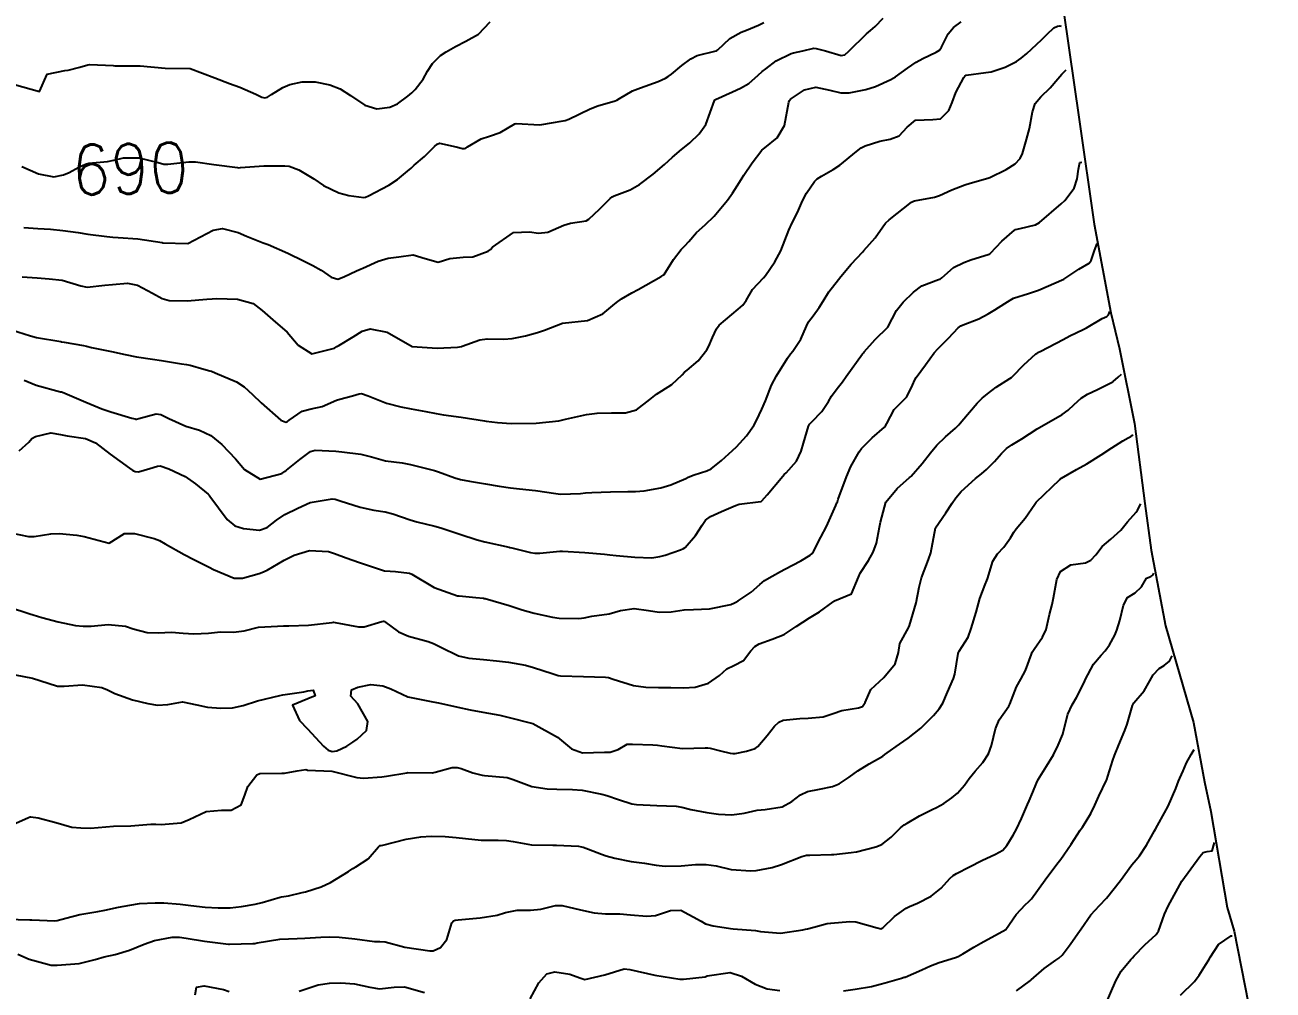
# Model space of a CAD drawing. Header units: metres. Extents: x 298520 to 308411, y 7433745 to 7450750.
# Drawn here: x 300958.6 to 301058.3, y 7447638.3 to 7447715.4 of the extents above; entities that cross this region are included whole.
import ezdxf
from ezdxf.enums import TextEntityAlignment as Align

# ---------------------------------------------------------------- set-up
doc = ezdxf.new("R2010")
doc.units = ezdxf.units.M
doc.header["$LTSCALE"] = 10
for name, color, linetype in [('Area', 45, 'Continuous'), ('Cotas', 45, 'Continuous'), ('Curvas de Nivel 1m', 11, 'Continuous'), ('Curvas de Nivel 5m', 15, 'Continuous')]:
    doc.layers.add(name, color=color, linetype=linetype)
doc.styles.add('Style-STANDARD', font='STANDARD.shx')

msp = doc.modelspace()

# ---------------------------------------------------------------- linework, layer by layer
at = {"layer": 'Area'}
msp.add_polyline3d([(301035.246, 7447764.55, 690.647), (301035.966, 7447759.24, 688.967), (301037.387, 7447749.396, 684.347), (301037.766, 7447745.403, 684.178), (301038.112, 7447744.027, 691.828), (301038.384, 7447742.728, 684.207), (301038.981, 7447738.033, 684.126), (301039.088, 7447734.484, 690.176), (301041.087, 7447721.958, 701.826), (301041.18, 7447719.332, 705.286), (301042.824, 7447707.863, 694.327), (301044.029, 7447699.489, 695.237), (301045.344, 7447692.425, 697.448), (301046.047, 7447689.533, 697.468), (301047.25, 7447683.581, 698.597), (301048.078, 7447677.178, 699.987), (301048.572, 7447673.463, 700.707), (301049.726, 7447667.4, 701.178), (301051.968, 7447659.7, 702.468), (301052.847, 7447654.957, 702.877), (301053.343, 7447652.568, 703.467), (301054.645, 7447644.899, 704.428), (301055.2, 7447643.02, 704.688), (301058.309, 7447627.152, 708.867)], dxfattribs=at)
at = {"layer": 'Curvas de Nivel 1m', "flags": 128}
for points, elevation in [([(300958.502, 7447699.233), (300959.634, 7447699.167), (300960.654, 7447699.096), (300961.632, 7447699.001), (300962.847, 7447698.831), (300963.63, 7447698.711), (300965.139, 7447698.513), (300965.627, 7447698.473), (300966.061, 7447698.447), (300967.626, 7447698.339), (300969.567, 7447698.027), (300969.623, 7447698.02), (300971.623, 7447697.95), (300973.634, 7447699.022), (300974.393, 7447699.155), (300975.632, 7447698.826), (300976.288, 7447698.549), (300977.624, 7447698.019), (300978.028, 7447697.866), (300979.613, 7447697.195), (300980.863, 7447696.578), (300981.598, 7447696.189), (300982.253, 7447695.82), (300983.059, 7447695.28), (300983.586, 7447695.115), (300984.078, 7447695.306), (300985.091, 7447695.785), (300985.454, 7447695.922), (300985.596, 7447695.975), (300986.823, 7447696.543), (300987.608, 7447696.788), (300988.465, 7447696.887), (300989.613, 7447697.058), (300990.571, 7447696.758), (300991.604, 7447696.467), (300992.546, 7447696.758), (300993.611, 7447696.858), (300994.39, 7447696.893), (300995.618, 7447697.347), (300995.789, 7447697.489), (300995.952, 7447697.657), (300997.635, 7447698.835), (300998.904, 7447698.89), (300999.635, 7447698.77), (301000.363, 7447698.875), (301001.641, 7447699.418), (301002.186, 7447699.582), (301003.428, 7447699.781), (301003.648, 7447699.889), (301004.514, 7447700.697), (301005.342, 7447701.543), (301005.524, 7447701.692), (301005.675, 7447701.762), (301006.956, 7447702.251), (301007.684, 7447702.658), (301008.797, 7447703.503), (301009.701, 7447704.275), (301010.34, 7447704.851), (301011.041, 7447705.477), (301011.418, 7447705.773), (301011.721, 7447706.011), (301012.473, 7447706.717), (301012.996, 7447707.451), (301013.69, 7447709.369), (301013.726, 7447709.441), (301013.763, 7447709.471), (301015.126, 7447710.07), (301015.772, 7447710.365), (301016.437, 7447710.752), (301017.171, 7447711.406), (301017.502, 7447711.688), (301017.791, 7447711.922), (301018.628, 7447712.56), (301019.809, 7447713.133), (301019.992, 7447713.187), (301020.733, 7447713.361), (301021.613, 7447713.554), (301021.815, 7447713.542), (301022.548, 7447713.343), (301023.808, 7447712.982), (301024.096, 7447713.039), (301024.41, 7447713.321), (301025.827, 7447714.716), (301026.149, 7447714.978), (301026.535, 7447715.293), (301027.164, 7447715.966)], 691), ([(300957.537, 7447691.069), (300959.038, 7447690.587), (300959.528, 7447690.454), (300961.479, 7447690.115), (300961.523, 7447690.108), (300961.744, 7447690.067), (300963.276, 7447689.799), (300963.52, 7447689.744), (300963.908, 7447689.647), (300965.516, 7447689.327), (300966.611, 7447689.1), (300967.512, 7447688.903), (300968.779, 7447688.709), (300969.509, 7447688.601), (300971.118, 7447688.343), (300971.506, 7447688.293), (300971.798, 7447688.238), (300972.883, 7447687.929), (300973.369, 7447687.789), (300973.501, 7447687.744), (300973.789, 7447687.628), (300975.493, 7447686.895), (300976.102, 7447686.503), (300976.785, 7447685.88), (300977.473, 7447685.222), (300979.053, 7447683.854), (300979.451, 7447683.676), (300979.571, 7447683.73), (300979.698, 7447683.848), (300980.743, 7447684.558), (300981.467, 7447684.737), (300982.357, 7447684.929), (300983.477, 7447685.429), (300983.746, 7447685.53), (300984.77, 7447685.787), (300985.313, 7447685.954), (300985.485, 7447685.965), (300986.032, 7447685.775), (300987.475, 7447685.202), (300988.627, 7447684.905), (300989.463, 7447684.759), (300990.64, 7447684.539), (300991.46, 7447684.378), (300992.038, 7447684.281), (300993.457, 7447684.082), (300995.324, 7447683.791), (300995.454, 7447683.772), (300996.353, 7447683.651), (300997.452, 7447683.578), (300999.453, 7447683.61), (301001.246, 7447683.801), (301001.455, 7447683.837), (301001.783, 7447683.912), (301003.46, 7447684.292), (301004.306, 7447684.402), (301005.462, 7447684.427), (301006.566, 7447684.425), (301007.464, 7447684.677), (301008.529, 7447685.504), (301009.05, 7447685.926), (301009.483, 7447686.18), (301010.291, 7447686.682), (301011.109, 7447687.474), (301011.303, 7447687.674), (301011.507, 7447687.845), (301012.39, 7447688.586), (301013.081, 7447689.454), (301013.232, 7447689.748), (301013.538, 7447690.458), (301013.843, 7447691.151), (301014.069, 7447691.442), (301015.566, 7447692.699), (301015.947, 7447693.039), (301016.206, 7447693.414), (301016.716, 7447694.274), (301017.591, 7447695.206), (301017.767, 7447695.397), (301018.515, 7447696.481), (301018.998, 7447697.379), (301019.639, 7447699.021), (301019.739, 7447699.272), (301019.784, 7447699.369), (301020.405, 7447700.613), (301020.715, 7447701.359), (301021.039, 7447701.989), (301021.686, 7447702.897), (301021.902, 7447703.136), (301022.227, 7447703.345), (301023.178, 7447703.856), (301023.702, 7447704.216), (301025.038, 7447705.31), (301025.416, 7447705.606), (301025.72, 7447705.758), (301026.89, 7447706.124), (301027.728, 7447706.291), (301028.445, 7447706.557), (301029.074, 7447707.26), (301029.748, 7447707.799), (301031.132, 7447707.853), (301031.75, 7447707.927), (301032.405, 7447708.575), (301032.664, 7447709.221), (301032.98, 7447710.009), (301033.617, 7447711.212), (301033.682, 7447711.314), (301033.786, 7447711.402), (301035.366, 7447711.61), (301035.79, 7447711.676), (301036.916, 7447712.049), (301037.803, 7447712.486), (301038.197, 7447712.764), (301038.638, 7447713.148), (301039.824, 7447714.24), (301040.27, 7447714.684), (301040.806, 7447715.175), (301041.103, 7447715.326), (301041.277, 7447715.36), (301041.393, 7447715.33)], 693), ([(300957.771, 7447710.654), (300959.763, 7447710.09), (300960.378, 7447711.487), (300961.789, 7447711.769), (300962.047, 7447711.799), (300962.979, 7447712.048), (300963.612, 7447712.224), (300963.795, 7447712.249), (300965.647, 7447712.169), (300965.794, 7447712.163), (300965.938, 7447712.161), (300967.795, 7447712.15), (300969.793, 7447711.97), (300971.793, 7447711.94), (300973.782, 7447711.198), (300974.932, 7447710.752), (300975.771, 7447710.439), (300977.036, 7447709.881), (300977.532, 7447709.644), (300977.76, 7447709.596), (300977.972, 7447709.657), (300978.307, 7447709.865), (300979.207, 7447710.42), (300979.775, 7447710.649), (300980.759, 7447710.86), (300981.778, 7447710.864), (300982.951, 7447710.637), (300983.771, 7447710.32), (300984.62, 7447709.791), (300985.755, 7447708.999), (300986.701, 7447708.714), (300987.754, 7447708.838), (300988.374, 7447709.126), (300989.194, 7447709.736), (300989.498, 7447710.002), (300989.771, 7447710.259), (300990.415, 7447711.092), (300990.757, 7447711.72), (300991.164, 7447712.345), (300991.802, 7447712.987), (300992.244, 7447713.266), (300992.999, 7447713.692), (300993.817, 7447714.124), (300994.822, 7447714.671), (300995.76, 7447715.661)], 689), ([(300958.39, 7447695.303), (300959.59, 7447695.213), (300960.541, 7447695.123), (300961.587, 7447695.027), (300963.054, 7447694.572), (300963.579, 7447694.477), (300964.991, 7447694.616), (300965.583, 7447694.67), (300966.801, 7447694.786), (300967.583, 7447694.638), (300968.786, 7447693.978), (300969.569, 7447693.554), (300970.118, 7447693.414), (300971.567, 7447693.371), (300973.141, 7447693.499), (300973.569, 7447693.538), (300973.93, 7447693.555), (300975.569, 7447693.516), (300976.842, 7447693.157), (300977.56, 7447692.616), (300978.4, 7447691.862), (300979.538, 7447690.863), (300980.44, 7447689.841), (300981.516, 7447689.148), (300983.322, 7447689.604), (300983.522, 7447689.723), (300983.574, 7447689.748), (300983.68, 7447689.798), (300984.812, 7447690.509), (300985.541, 7447690.965), (300986.183, 7447691.134), (300987.539, 7447690.863), (300989.523, 7447689.73), (300991.522, 7447689.593), (300993.159, 7447689.685), (300993.47, 7447689.735), (300993.524, 7447689.752), (300994.947, 7447690.251), (300995.533, 7447690.328), (300996.865, 7447690.314), (300997.534, 7447690.368), (300998.579, 7447690.583), (300999.541, 7447690.844), (301000.117, 7447691.032), (301001.553, 7447691.59), (301003.555, 7447691.793), (301004.768, 7447692.34), (301005.568, 7447693.001), (301005.856, 7447693.252), (301006.253, 7447693.533), (301007.088, 7447694.015), (301007.581, 7447694.282), (301009.417, 7447695.319), (301009.592, 7447695.421), (301009.631, 7447695.451), (301009.665, 7447695.489), (301010.41, 7447696.683), (301011.028, 7447697.476), (301011.328, 7447697.771), (301011.629, 7447698.114), (301012.254, 7447698.847), (301012.947, 7447699.457), (301013.65, 7447700.131), (301014.724, 7447701.429), (301015.128, 7447701.969), (301015.684, 7447702.848), (301015.895, 7447703.213), (301016.028, 7447703.417), (301016.71, 7447704.403), (301017.472, 7447705.402), (301017.597, 7447705.518), (301017.716, 7447705.598), (301018.704, 7447706.409), (301019.282, 7447707.377), (301019.637, 7447709.247), (301019.678, 7447709.371), (301019.764, 7447709.488), (301020.887, 7447710.243), (301021.774, 7447710.442), (301022.892, 7447710.219), (301023.77, 7447709.996), (301024.455, 7447710.005), (301025.773, 7447710.267), (301026.559, 7447710.508), (301027.781, 7447711.064), (301028.136, 7447711.275), (301029.096, 7447711.958), (301029.801, 7447712.434), (301030.323, 7447712.727), (301031.392, 7447713.234), (301031.654, 7447713.392), (301031.817, 7447713.63), (301032.352, 7447714.701), (301032.774, 7447715.221), (301033.396, 7447715.656)], 692), ([(300958.544, 7447687.048), (300959.489, 7447686.649), (300961.435, 7447686.119), (300961.483, 7447686.109), (300961.515, 7447686.101), (300961.588, 7447686.068), (300963.471, 7447685.27), (300964.748, 7447684.743), (300965.46, 7447684.51), (300967.128, 7447683.995), (300967.398, 7447683.936), (300967.452, 7447683.928), (300967.509, 7447683.933), (300967.698, 7447683.988), (300969.084, 7447684.348), (300969.458, 7447684.289), (300970.1, 7447683.964), (300971.447, 7447683.356), (300972.55, 7447683.04), (300973.44, 7447682.629), (300974.327, 7447681.911), (300975.416, 7447680.765), (300976.132, 7447679.893), (300977.395, 7447679.13), (300979.131, 7447679.585), (300979.402, 7447679.772), (300979.445, 7447679.807), (300979.491, 7447679.849), (300980.562, 7447680.692), (300981.426, 7447681.34), (300981.794, 7447681.458), (300983.426, 7447681.362), (300983.912, 7447681.309), (300985.423, 7447681.123), (300986.285, 7447680.906), (300987.415, 7447680.587), (300988.732, 7447680.421), (300989.412, 7447680.309), (300991.308, 7447679.808), (300991.404, 7447679.782), (300991.643, 7447679.706), (300992.95, 7447679.238), (300993.397, 7447679.101), (300994.104, 7447678.965), (300995.394, 7447678.755), (300996.484, 7447678.557), (300997.391, 7447678.429), (300998.122, 7447678.361), (300999.389, 7447678.213), (301001.006, 7447677.974), (301001.386, 7447677.938), (301002.978, 7447677.983), (301003.387, 7447678.027), (301003.901, 7447678.075), (301005.389, 7447678.129), (301006.777, 7447678.138), (301007.389, 7447678.133), (301008.068, 7447678.188), (301009.392, 7447678.446), (301010.197, 7447678.679), (301011.4, 7447679.189), (301011.592, 7447679.277), (301012.07, 7447679.463), (301013.07, 7447679.791), (301013.411, 7447679.966), (301014.249, 7447680.609), (301015.138, 7447681.424), (301015.436, 7447681.713), (301016.257, 7447682.6), (301016.834, 7447683.406), (301017.033, 7447683.829), (301017.466, 7447684.726), (301017.766, 7447685.396), (301018.254, 7447686.626), (301018.642, 7447687.383), (301019.517, 7447688.793), (301019.755, 7447689.133), (301019.947, 7447689.366), (301020.582, 7447690.314), (301021.034, 7447691.355), (301021.21, 7447691.7), (301021.561, 7447692.178), (301022.056, 7447692.857), (301022.365, 7447693.342), (301022.833, 7447694.085), (301023.591, 7447695.092), (301023.782, 7447695.327), (301024.605, 7447696.318), (301025.541, 7447697.301), (301025.624, 7447697.386), (301026.511, 7447698.415), (301027.136, 7447699.285), (301027.351, 7447699.577), (301027.649, 7447699.859), (301029.414, 7447701.254), (301029.576, 7447701.34), (301029.665, 7447701.36), (301031.252, 7447701.652), (301031.672, 7447701.802), (301032.644, 7447702.255), (301033.684, 7447702.636), (301034.113, 7447702.777), (301035.521, 7447703.183), (301035.694, 7447703.241), (301037.001, 7447703.866), (301037.705, 7447704.326), (301038.107, 7447704.757), (301038.302, 7447705.154), (301038.625, 7447706.256), (301038.841, 7447707.144), (301039.096, 7447708.479), (301039.316, 7447709.137), (301039.768, 7447709.679), (301040.515, 7447710.383), (301041.117, 7447711.117), (301041.428, 7447711.474), (301041.793, 7447711.82)], 694), ([(300957.344, 7447674.861), (300958.876, 7447674.559), (300959.34, 7447674.542), (300960.664, 7447674.756), (300961.344, 7447674.8), (300962.734, 7447674.657), (300963.341, 7447674.559), (300965.333, 7447674.02), (300966.563, 7447674.783), (300967.345, 7447674.794), (300968.914, 7447674.399), (300969.337, 7447674.234), (300969.81, 7447673.965), (300971.324, 7447673.106), (300972.086, 7447672.704), (300973.315, 7447672.104), (300973.675, 7447671.916), (300975.303, 7447671.223), (300975.984, 7447671.212), (300977.308, 7447671.583), (300977.524, 7447671.662), (300977.943, 7447671.871), (300979.321, 7447672.651), (300980.098, 7447673.07), (300981.329, 7447673.434), (300982.861, 7447673.34), (300983.327, 7447673.202), (300984.266, 7447672.848), (300985.32, 7447672.463), (300987.242, 7447671.832), (300987.313, 7447671.811), (300987.358, 7447671.804), (300988.193, 7447671.747), (300989.311, 7447671.618), (300989.511, 7447671.527), (300991.295, 7447670.483), (300993.155, 7447669.821), (300993.285, 7447669.799), (300994.625, 7447669.67), (300995.233, 7447669.611), (300995.282, 7447669.606), (300995.355, 7447669.587), (300997.277, 7447669.026), (300998.336, 7447668.687), (300999.271, 7447668.432), (301000.754, 7447668.11), (301001.267, 7447668.033), (301002.849, 7447667.992), (301003.268, 7447668.052), (301003.888, 7447668.179), (301005.271, 7447668.379), (301006.17, 7447668.635), (301007.276, 7447668.795), (301008.403, 7447668.632), (301009.273, 7447668.501), (301010.227, 7447668.526), (301011.275, 7447668.677), (301012.023, 7447668.715), (301013.276, 7447668.776), (301014.982, 7447669.127), (301015.281, 7447669.239), (301015.399, 7447669.302), (301015.587, 7447669.417), (301016.61, 7447670.09), (301017.303, 7447670.708), (301017.683, 7447671.02), (301018.299, 7447671.39), (301018.959, 7447671.741), (301019.318, 7447671.927), (301020.579, 7447672.615), (301021.33, 7447673.054), (301021.49, 7447673.189), (301021.592, 7447673.347), (301022.183, 7447674.503), (301022.625, 7447675.337), (301022.86, 7447675.836), (301023.378, 7447677.012), (301023.471, 7447677.239), (301023.503, 7447677.328), (301023.577, 7447677.52), (301024.238, 7447679.317), (301024.593, 7447680.135), (301025.238, 7447681.303), (301025.436, 7447681.574), (301026.294, 7447682.442), (301027.258, 7447683.282), (301027.354, 7447683.38), (301027.456, 7447683.583), (301028.051, 7447684.691), (301028.616, 7447685.269), (301029.042, 7447685.702), (301029.493, 7447686.63), (301029.685, 7447687.073), (301029.798, 7447687.256), (301030.538, 7447688.269), (301031.25, 7447689.234), (301031.526, 7447689.539), (301032.375, 7447690.381), (301033.161, 7447691.214), (301033.371, 7447691.386), (301033.547, 7447691.465), (301034.804, 7447691.941), (301035.56, 7447692.329), (301036.091, 7447692.649), (301036.88, 7447693.167), (301037.298, 7447693.441), (301037.577, 7447693.579), (301038.763, 7447693.966), (301039.584, 7447694.235), (301041.593, 7447695.11), (301042.791, 7447695.912), (301043.612, 7447696.379), (301043.778, 7447696.604), (301044.044, 7447697.396), (301044.253, 7447697.95)], 696), ([(300957.275, 7447668.921), (300958.981, 7447668.379), (300959.266, 7447668.289), (300959.959, 7447668.083), (300961.259, 7447667.727), (300962.649, 7447667.442), (300963.256, 7447667.377), (300963.898, 7447667.393), (300965.258, 7447667.521), (300966.637, 7447667.379), (300967.255, 7447667.166), (300968.36, 7447666.871), (300969.252, 7447666.86), (300970.316, 7447666.895), (300971.252, 7447666.832), (300972.082, 7447666.768), (300973.252, 7447666.837), (300974.236, 7447666.927), (300975.253, 7447666.917), (300976.124, 7447667.021), (300977.257, 7447667.313), (300978.788, 7447667.387), (300979.258, 7447667.401), (300979.682, 7447667.423), (300981.259, 7447667.473), (300983.14, 7447667.68), (300983.262, 7447667.695), (300983.374, 7447667.686), (300985.258, 7447667.338), (300985.701, 7447667.333), (300987.115, 7447667.761), (300987.232, 7447667.792), (300987.263, 7447667.794), (300987.287, 7447667.784), (300987.334, 7447667.759), (300988.456, 7447666.943), (300989.252, 7447666.589), (300990.804, 7447666.157), (300991.246, 7447666.001), (300991.824, 7447665.704), (300993.233, 7447665.023), (300994.075, 7447664.832), (300995.229, 7447664.722), (300996.264, 7447664.613), (300997.226, 7447664.502), (300998.579, 7447664.264), (300999.22, 7447664.093), (301000.725, 7447663.595), (301001.211, 7447663.44), (301001.389, 7447663.41), (301003.211, 7447663.356), (301004.972, 7447663.305), (301005.21, 7447663.271), (301005.604, 7447663.141), (301007.204, 7447662.657), (301008.213, 7447662.515), (301009.203, 7447662.497), (301010.197, 7447662.486), (301011.203, 7447662.465), (301012.147, 7447662.517), (301013.207, 7447662.826), (301014.092, 7447663.437), (301014.669, 7447663.98), (301015.225, 7447664.251), (301015.998, 7447664.645), (301016.582, 7447665.407), (301016.901, 7447665.749), (301017.249, 7447665.968), (301018.307, 7447666.335), (301019.256, 7447666.729), (301020.214, 7447667.366), (301021.27, 7447668.054), (301022.079, 7447668.537), (301023.157, 7447669.331), (301023.227, 7447669.387), (301023.284, 7447669.412), (301024.64, 7447669.962), (301025.197, 7447671.302), (301025.316, 7447671.607), (301025.993, 7447672.627), (301026.372, 7447673.29), (301026.622, 7447674.006), (301026.866, 7447675.285), (301026.952, 7447675.691), (301027.383, 7447677.28), (301028.283, 7447678.382), (301029.272, 7447679.261), (301029.343, 7447679.321), (301029.405, 7447679.381), (301030.277, 7447680.39), (301030.943, 7447681.237), (301031.439, 7447681.84), (301032.149, 7447682.52), (301032.949, 7447683.215), (301033.201, 7447683.467), (301033.458, 7447683.768), (301034.676, 7447685.192), (301035.072, 7447685.594), (301035.485, 7447685.955), (301036.187, 7447686.479), (301037.282, 7447687.162), (301037.417, 7447687.248), (301037.505, 7447687.335), (301038.39, 7447688.275), (301039.368, 7447689.142), (301039.46, 7447689.204), (301039.524, 7447689.243), (301039.748, 7447689.359), (301041.535, 7447690.283), (301042.075, 7447690.567), (301043.144, 7447691.094), (301043.412, 7447691.224), (301043.546, 7447691.3), (301044.664, 7447691.966), (301045.022, 7447692.136), (301045.16, 7447692.261), (301045.225, 7447692.404), (301045.273, 7447692.52)], 697), ([(300957.826, 7447663.484), (300959.204, 7447663.224), (300960.457, 7447662.82), (300961.198, 7447662.603), (300961.731, 7447662.595), (300963.199, 7447662.687), (300964.734, 7447662.488), (300965.196, 7447662.307), (300965.778, 7447662.014), (300967.188, 7447661.511), (300968.41, 7447661.206), (300969.184, 7447661.061), (300970.023, 7447661.123), (300971.187, 7447661.352), (300972.339, 7447661.088), (300973.183, 7447660.922), (300974.246, 7447660.846), (300975.182, 7447660.853), (300976.038, 7447661.038), (300977.188, 7447661.416), (300978.952, 7447661.854), (300979.193, 7447661.896), (300980.892, 7447662.137), (300981.197, 7447662.208), (300981.637, 7447662.263), (300981.797, 7447661.821), (300981.19, 7447661.574), (300979.965, 7447661.063), (300980.547, 7447659.836), (300981.163, 7447659.176), (300982.448, 7447657.81), (300982.813, 7447657.478), (300983.139, 7447657.382), (300983.519, 7447657.416), (300984.323, 7447657.788), (300984.805, 7447658.127), (300985.152, 7447658.355), (300985.89, 7447659.045), (300985.992, 7447659.772), (300985.187, 7447661.177), (300984.627, 7447661.786), (300984.691, 7447662.292), (300985.2, 7447662.509), (300986.246, 7447662.726), (300987.202, 7447662.62), (300987.821, 7447662.373), (300989.193, 7447661.73), (300991.187, 7447661.342), (300991.63, 7447661.262), (300993.181, 7447660.913), (300994.161, 7447660.692), (300995.176, 7447660.524), (300996.549, 7447660.269), (300997.17, 7447660.116), (300999.163, 7447659.61), (301001.152, 7447658.504), (301002.277, 7447657.579), (301003.14, 7447657.258), (301004.909, 7447657.312), (301005.141, 7447657.323), (301005.354, 7447657.324), (301005.997, 7447657.531), (301006.714, 7447657.957), (301007.147, 7447657.966), (301008.755, 7447657.896), (301009.147, 7447657.865), (301009.468, 7447657.817), (301011.144, 7447657.612), (301012.946, 7447657.651), (301013.145, 7447657.664), (301013.346, 7447657.648), (301014.157, 7447657.435), (301014.947, 7447657.229), (301015.141, 7447657.201), (301015.341, 7447657.217), (301016.238, 7447657.409), (301016.926, 7447657.621), (301017.147, 7447657.767), (301017.901, 7447658.647), (301018.482, 7447659.387), (301018.832, 7447659.719), (301019.17, 7447659.876), (301020.513, 7447660.02), (301021.173, 7447660.033), (301022.375, 7447660.138), (301023.179, 7447660.404), (301023.859, 7447660.644), (301025.186, 7447660.847), (301025.517, 7447660.968), (301025.735, 7447661.295), (301026.167, 7447662.327), (301027.213, 7447663.28), (301028.127, 7447664.368), (301028.381, 7447665.269), (301028.5, 7447666.011), (301029.19, 7447667.261), (301029.218, 7447667.306), (301029.265, 7447667.43), (301029.787, 7447669.252), (301030.051, 7447670.499), (301030.237, 7447671.246), (301030.794, 7447672.704), (301030.968, 7447673.235), (301031.353, 7447675.23), (301032.166, 7447676.427), (301032.668, 7447677.217), (301032.968, 7447677.633), (301033.392, 7447678.141), (301034.532, 7447679.193), (301035.027, 7447679.568), (301035.414, 7447679.893), (301036.058, 7447680.539), (301036.611, 7447681.168), (301037.018, 7447681.583), (301037.44, 7447681.884), (301038.241, 7447682.356), (301039.453, 7447683.14), (301041.465, 7447684.296), (301041.938, 7447684.636), (301042.427, 7447685.1), (301042.976, 7447685.6), (301043.485, 7447685.914), (301044.289, 7447686.28), (301045.501, 7447686.906), (301045.543, 7447686.934), (301045.946, 7447687.272), (301046.203, 7447687.53)], 698), ([(300957.645, 7447651.526), (300958.888, 7447652.092), (300959.007, 7447652.157), (300959.074, 7447652.161), (300959.656, 7447652.084), (300961.069, 7447651.688), (300962.339, 7447651.324), (300963.065, 7447651.277), (300963.842, 7447651.255), (300965.066, 7447651.344), (300965.67, 7447651.411), (300967.067, 7447651.431), (300968.649, 7447651.556), (300969.069, 7447651.57), (300969.49, 7447651.544), (300971.07, 7447651.68), (300971.718, 7447651.94), (300973.079, 7447652.577), (300974.297, 7447652.691), (300975.081, 7447652.697), (300975.861, 7447653.116), (300976.171, 7447653.889), (300976.419, 7447654.571), (300977.117, 7447655.495), (300977.376, 7447655.619), (300979.12, 7447655.636), (300979.326, 7447655.642), (300980.351, 7447655.838), (300981.033, 7447655.922), (300981.124, 7447655.896), (300981.182, 7447655.888), (300983.123, 7447655.8), (300985.116, 7447655.295), (300985.642, 7447655.247), (300987.117, 7447655.339), (300987.483, 7447655.389), (300989.122, 7447655.674), (300989.17, 7447655.681), (300991.122, 7447655.662), (300991.168, 7447655.664), (300991.373, 7447655.708), (300992.732, 7447656.089), (300993.127, 7447656.102), (300993.443, 7447656.002), (300994.379, 7447655.671), (300995.12, 7447655.481), (300995.324, 7447655.453), (300997.118, 7447655.292), (300997.611, 7447655.137), (300999.107, 7447654.573), (301000.314, 7447654.389), (301001.105, 7447654.37), (301002.335, 7447654.347), (301003.103, 7447654.273), (301004.683, 7447653.962), (301005.098, 7447653.853), (301006.007, 7447653.531), (301007.09, 7447653.203), (301007.457, 7447653.148), (301009.089, 7447653.059), (301010.613, 7447653.002), (301011.088, 7447652.93), (301011.81, 7447652.738), (301013.083, 7447652.499), (301014.015, 7447652.369), (301015.082, 7447652.315), (301016.049, 7447652.444), (301017.086, 7447652.675), (301017.735, 7447652.745), (301019.089, 7447652.946), (301019.874, 7447653.368), (301020.563, 7447653.896), (301021.105, 7447654.167), (301022.079, 7447654.37), (301023.112, 7447654.581), (301023.646, 7447654.791), (301024.437, 7447655.31), (301025.128, 7447655.818), (301026.037, 7447656.388), (301027.14, 7447657.001), (301027.301, 7447657.119), (301027.492, 7447657.277), (301028.464, 7447657.953), (301029.155, 7447658.443), (301030.164, 7447659.245), (301030.678, 7447659.73), (301031.178, 7447660.256), (301031.642, 7447660.77), (301031.926, 7447661.223), (301032.312, 7447662.108), (301032.769, 7447663.214), (301032.876, 7447663.554), (301033.162, 7447665.211), (301033.176, 7447665.268), (301033.235, 7447665.38), (301033.943, 7447666.509), (301034.191, 7447667.196), (301034.589, 7447668.503), (301034.776, 7447669.188), (301034.879, 7447669.596), (301035.306, 7447670.708), (301035.452, 7447671.037), (301035.506, 7447671.178), (301035.935, 7447672.565), (301036.305, 7447673.17), (301036.799, 7447673.705), (301037.346, 7447674.433), (301037.609, 7447674.899), (301037.79, 7447675.156), (301038.497, 7447676.018), (301039.279, 7447677.141), (301039.32, 7447677.204), (301039.384, 7447677.281), (301041.271, 7447679.112), (301041.341, 7447679.173), (301041.405, 7447679.216), (301042.608, 7447679.905), (301043.422, 7447680.365), (301044.583, 7447681.073), (301045.431, 7447681.631), (301046.304, 7447682.188), (301046.747, 7447682.434), (301046.944, 7447682.543), (301047.048, 7447682.622), (301047.113, 7447682.69)], 699), ([(300958.027, 7447641.187), (300958.94, 7447640.779), (300960.695, 7447640.313), (300960.935, 7447640.301), (300961.169, 7447640.3), (300962.937, 7447640.435), (300964.213, 7447640.755), (300964.942, 7447640.959), (300965.8, 7447641.155), (300966.948, 7447641.498), (300968.134, 7447641.982), (300968.956, 7447642.277), (300970.367, 7447642.548), (300970.959, 7447642.545), (300971.482, 7447642.466), (300972.956, 7447642.206), (300974.865, 7447641.99), (300974.954, 7447641.988), (300976.813, 7447642.022), (300976.955, 7447642.039), (300977.158, 7447642.08), (300978.958, 7447642.368), (300980.352, 7447642.443), (300980.959, 7447642.46), (300982.236, 7447642.542), (300982.961, 7447642.575), (300983.693, 7447642.531), (300984.959, 7447642.394), (300986.525, 7447642.197), (300986.957, 7447642.18), (300987.369, 7447642.165), (300988.953, 7447641.73), (300990.95, 7447641.446), (300991.206, 7447641.452), (300991.788, 7447641.702), (300992.298, 7447642.359), (300992.714, 7447643.693), (300992.825, 7447643.842), (300992.976, 7447643.903), (300993.219, 7447643.929), (300994.979, 7447644.074), (300996.326, 7447644.304), (300996.986, 7447644.496), (300997.929, 7447644.69), (300998.989, 7447644.701), (300999.807, 7447644.786), (301000.995, 7447645.068), (301001.516, 7447645.064), (301002.99, 7447644.716), (301004.069, 7447644.471), (301004.986, 7447644.404), (301006.116, 7447644.399), (301006.985, 7447644.322), (301008.279, 7447644.211), (301008.985, 7447644.274), (301010.163, 7447644.655), (301010.991, 7447644.688), (301012.611, 7447643.821), (301012.975, 7447643.614), (301013.585, 7447643.441), (301014.794, 7447643.246), (301014.971, 7447643.227), (301015.177, 7447643.212), (301016.97, 7447643.061), (301017.368, 7447642.997), (301018.968, 7447642.863), (301020.748, 7447643.131), (301020.971, 7447643.172), (301021.123, 7447643.197), (301021.615, 7447643.344), (301022.689, 7447643.621), (301022.978, 7447643.669), (301024.501, 7447643.794), (301024.98, 7447643.753), (301026.686, 7447643.284), (301026.909, 7447643.218), (301026.972, 7447643.208), (301027.033, 7447643.218), (301027.125, 7447643.278), (301028.076, 7447644.179), (301028.997, 7447644.845), (301029.272, 7447644.982), (301029.918, 7447645.246), (301031.009, 7447645.813), (301031.791, 7447646.447), (301032.497, 7447647.215), (301032.768, 7447647.47), (301033.027, 7447647.627), (301034.063, 7447648.169), (301035.038, 7447648.671), (301036.144, 7447649.173), (301036.729, 7447649.483), (301037.053, 7447649.848), (301037.544, 7447650.677), (301037.819, 7447651.153), (301038.226, 7447652.005), (301038.705, 7447653.144), (301038.82, 7447653.419), (301039.108, 7447654.131), (301039.408, 7447654.846), (301039.554, 7447655.134), (301040.204, 7447656.194), (301040.762, 7447657.116), (301041.151, 7447657.882), (301041.503, 7447658.763), (301041.604, 7447659.106), (301041.928, 7447660.356), (301042.262, 7447661.099), (301042.603, 7447661.692), (301043.211, 7447662.876), (301043.281, 7447663.02), (301043.312, 7447663.089), (301043.968, 7447664.34), (301044.574, 7447665.077), (301044.895, 7447665.416), (301045.245, 7447665.902), (301045.666, 7447666.655), (301045.831, 7447667.061), (301046.06, 7447667.847), (301046.373, 7447669.054), (301046.674, 7447669.667), (301047.298, 7447670.059), (301047.813, 7447670.527), (301048.212, 7447671.227), (301048.539, 7447671.341), (301048.707, 7447671.453), (301048.793, 7447671.62)], 701), ([(301023.994, 7447638.237), (301024.914, 7447638.372), (301026.233, 7447638.607), (301026.918, 7447638.77), (301027.313, 7447638.882), (301028.64, 7447639.263), (301028.853, 7447639.331), (301028.924, 7447639.354), (301030.257, 7447639.916), (301030.938, 7447640.241), (301031.642, 7447640.523), (301032.948, 7447640.915), (301033.163, 7447640.994), (301033.518, 7447641.204), (301034.404, 7447641.75), (301034.962, 7447642.064), (301036.973, 7447643.16), (301037.79, 7447644.353), (301038.534, 7447645.145), (301038.783, 7447645.365), (301039.008, 7447645.61), (301040.116, 7447647.124), (301041.036, 7447648.373), (301041.365, 7447648.782), (301041.602, 7447649.104), (301042.176, 7447649.979), (301042.907, 7447651.092), (301042.975, 7447651.19), (301043.075, 7447651.335), (301043.746, 7447652.424), (301044.062, 7447653.08), (301044.384, 7447653.793), (301045.008, 7447655.071), (301045.039, 7447655.146), (301045.118, 7447655.393), (301045.52, 7447656.681), (301045.654, 7447657.062), (301045.999, 7447657.905), (301046.48, 7447659.05), (301046.658, 7447659.56), (301047.071, 7447661.042), (301047.195, 7447661.264), (301048.015, 7447662.222), (301048.474, 7447663.027), (301048.743, 7447663.499), (301049.223, 7447664.005), (301049.612, 7447664.24), (301050.042, 7447664.586), (301050.243, 7447665.01)], 702), ([(301037.813, 7447638.252), (301038.922, 7447639.082), (301038.985, 7447639.139), (301040.02, 7447640.04), (301040.947, 7447640.697), (301041.194, 7447640.862), (301041.452, 7447641.105), (301042.098, 7447641.962), (301042.906, 7447643.091), (301042.935, 7447643.129), (301042.974, 7447643.192), (301043.75, 7447644.324), (301044.455, 7447645.075), (301045.009, 7447645.641), (301046.129, 7447647.053), (301047.036, 7447648.313), (301047.362, 7447648.714), (301047.63, 7447649.034), (301048.198, 7447649.887), (301048.836, 7447651.022), (301048.92, 7447651.176), (301049.077, 7447651.461), (301049.644, 7447652.458), (301049.937, 7447653.012), (301050.531, 7447654.423), (301050.751, 7447654.995), (301050.864, 7447655.246), (301051.125, 7447655.823), (301051.403, 7447656.454), (301051.757, 7447657.137), (301052.013, 7447657.53)], 703), ([(301044.903, 7447637.07), (301045.747, 7447639.058), (301046.166, 7447639.82), (301046.949, 7447640.754), (301047.094, 7447640.896), (301047.221, 7447641.037), (301048.06, 7447641.931), (301048.97, 7447642.761), (301049.092, 7447642.898), (301049.148, 7447643.018), (301049.629, 7447644.378), (301049.92, 7447645.011), (301051.023, 7447647), (301052.464, 7447648.979), (301052.725, 7447649.298), (301053.049, 7447649.395), (301053.435, 7447649.442), (301053.633, 7447650.11)], 704), ([(300998.968, 7447637.619), (300999.645, 7447638.886), (301000.298, 7447639.6), (301000.935, 7447639.764), (301002.14, 7447639.578), (301002.929, 7447639.28), (301003.324, 7447639.167), (301004.933, 7447639.54), (301006.46, 7447640.003), (301006.937, 7447639.962), (301008.933, 7447639.5), (301010.929, 7447639.195), (301011.223, 7447639.172), (301012.932, 7447639.368), (301012.985, 7447639.397), (301013.095, 7447639.448), (301014.936, 7447639.707), (301015.843, 7447639.411), (301016.924, 7447638.782), (301017.898, 7447638.41), (301018.916, 7447638.28)], 702), ([(300972.195, 7447637.937), (300972.31, 7447638.538), (300972.914, 7447638.652), (300974.454, 7447638.36), (300974.907, 7447638.19)], 702), ([(300980.508, 7447638.235), (300980.911, 7447638.354), (300982.015, 7447638.72), (300982.919, 7447638.866), (300983.824, 7447638.892), (300984.918, 7447638.813), (300986.15, 7447638.532), (300986.913, 7447638.423), (300988.104, 7447638.553), (300988.915, 7447638.561), (300990.509, 7447638.113)], 702)]:
    msp.add_lwpolyline(points, dxfattribs=dict(at, elevation=elevation))
at = {"layer": 'Curvas de Nivel 5m', "flags": 128}
for points, elevation in [([(300958.359, 7447704.103), (300959.687, 7447703.532), (300960.905, 7447703.292), (300961.687, 7447703.438), (300962.121, 7447703.623), (300962.898, 7447704.048), (300963.431, 7447704.307), (300963.696, 7447704.375), (300965.205, 7447704.517), (300965.699, 7447704.612), (300966.482, 7447704.79), (300967.701, 7447704.809), (300969.245, 7447704.427), (300969.696, 7447704.292), (300970.02, 7447704.289), (300971.698, 7447704.49), (300972.232, 7447704.475), (300973.696, 7447704.27), (300975.573, 7447704.023), (300975.694, 7447704.013), (300975.816, 7447704.02), (300977.696, 7447704.164), (300979.375, 7447704.174), (300979.696, 7447704.13), (300980.486, 7447703.842), (300981.686, 7447703.115), (300982.45, 7447702.588), (300983.675, 7447702), (300984.479, 7447701.792), (300985.671, 7447701.636), (300985.794, 7447701.655), (300986.057, 7447701.774), (300987.682, 7447702.613), (300988.352, 7447703.077), (300989.163, 7447703.735), (300989.443, 7447703.985), (300989.698, 7447704.206), (300990.532, 7447704.895), (300991.315, 7447705.714), (300991.524, 7447705.903), (300991.717, 7447705.972), (300993.044, 7447705.69), (300993.569, 7447705.539), (300993.712, 7447705.545), (300993.812, 7447705.579), (300993.965, 7447705.677), (300995.058, 7447706.332), (300995.726, 7447706.532), (300996.569, 7447706.813), (300997.741, 7447707.507), (300997.842, 7447707.538), (300999.74, 7447707.447), (300999.887, 7447707.463), (301000.662, 7447707.601), (301001.592, 7447707.744), (301001.745, 7447707.776), (301002.057, 7447707.896), (301003.755, 7447708.723), (301004.368, 7447708.943), (301005.761, 7447709.35), (301005.896, 7447709.405), (301006.11, 7447709.537), (301007.15, 7447710.145), (301007.772, 7447710.395), (301009.178, 7447710.9), (301009.78, 7447711.178), (301009.977, 7447711.292), (301010.246, 7447711.485), (301011.09, 7447712.181), (301011.802, 7447712.717), (301012.301, 7447712.967), (301013.811, 7447713.339), (301013.881, 7447713.37), (301013.954, 7447713.439), (301014.908, 7447714.343), (301015.827, 7447714.841), (301016.238, 7447715.007), (301017.199, 7447715.406), (301017.634, 7447715.603)], 690), ([(300958.139, 7447681.386), (300958.9, 7447682.095), (300959.156, 7447682.373), (300959.437, 7447682.547), (300960.678, 7447682.84), (300961.439, 7447682.7), (300961.962, 7447682.586), (300963.436, 7447682.365), (300964.239, 7447682.032), (300965.419, 7447681.124), (300966.963, 7447679.997), (300967.232, 7447679.823), (300967.4, 7447679.736), (300967.683, 7447679.704), (300968.575, 7447679.978), (300969.202, 7447680.176), (300969.406, 7447680.181), (300970.092, 7447679.963), (300971.397, 7447679.342), (300972.217, 7447678.763), (300973.245, 7447677.922), (300973.316, 7447677.854), (300973.381, 7447677.767), (300974.746, 7447675.906), (300975.356, 7447675.409), (300976.066, 7447675.179), (300977.35, 7447675.05), (300977.953, 7447675.272), (300978.687, 7447675.86), (300979.367, 7447676.297), (300980.388, 7447676.824), (300981.377, 7447677.255), (300983.131, 7447677.554), (300983.38, 7447677.531), (300983.772, 7447677.403), (300985.374, 7447676.891), (300986.484, 7447676.656), (300987.37, 7447676.518), (300987.98, 7447676.362), (300989.365, 7447675.891), (300989.914, 7447675.724), (300991.358, 7447675.366), (300991.819, 7447675.24), (300993.349, 7447674.745), (300994.723, 7447674.286), (300995.34, 7447674.113), (300997.284, 7447673.69), (300997.334, 7447673.679), (300997.507, 7447673.637), (300998.984, 7447673.27), (300999.329, 7447673.209), (300999.731, 7447673.204), (301001.331, 7447673.371), (301001.542, 7447673.377), (301003.33, 7447673.272), (301004.909, 7447673.127), (301005.328, 7447673.08), (301005.837, 7447673.026), (301007.327, 7447672.889), (301008.679, 7447672.853), (301009.327, 7447672.945), (301009.758, 7447673.057), (301010.962, 7447673.474), (301011.215, 7447673.59), (301011.335, 7447673.676), (301012.181, 7447674.625), (301012.696, 7447675.457), (301012.972, 7447675.84), (301013.363, 7447676.154), (301014.256, 7447676.55), (301015.377, 7447677.031), (301015.671, 7447677.125), (301017.382, 7447677.346), (301017.424, 7447677.357), (301017.483, 7447677.399), (301017.885, 7447677.89), (301019.137, 7447679.374), (301019.267, 7447679.51), (301019.407, 7447679.629), (301020.228, 7447680.555), (301020.606, 7447681.358), (301020.795, 7447682.001), (301021.186, 7447683.353), (301021.279, 7447683.528), (301021.457, 7447683.715), (301022.27, 7447684.537), (301022.792, 7447685.337), (301023.044, 7447685.77), (301023.488, 7447686.361), (301023.916, 7447686.904), (301024.217, 7447687.319), (301025.521, 7447689.148), (301025.587, 7447689.234), (301025.644, 7447689.299), (301026.535, 7447690.293), (301027.543, 7447691.28), (301028.224, 7447692.61), (301028.764, 7447693.262), (301029.581, 7447694.077), (301030.253, 7447694.576), (301031.591, 7447695.069), (301031.709, 7447695.112), (301031.86, 7447695.227), (301032.791, 7447696.032), (301033.611, 7447696.442), (301034.177, 7447696.639), (301035.622, 7447697.098), (301035.677, 7447697.125), (301035.741, 7447697.179), (301036.647, 7447698.156), (301037.642, 7447699.021), (301037.731, 7447699.07), (301038.098, 7447699.155), (301039.328, 7447699.461), (301039.648, 7447699.626), (301041.39, 7447701.114), (301041.667, 7447701.381), (301042.419, 7447702.366), (301042.674, 7447703.128), (301042.767, 7447703.9), (301042.874, 7447704.419), (301043.033, 7447704.46)], 695), ([(300957.114, 7447643.985), (300958.98, 7447643.921), (300959.151, 7447643.917), (300960.98, 7447643.845), (300961.184, 7447643.863), (300961.859, 7447644.057), (300962.986, 7447644.353), (300964.418, 7447644.596), (300964.99, 7447644.705), (300966.065, 7447644.931), (300966.989, 7447645.102), (300967.761, 7447645.219), (300968.993, 7447645.293), (300969.687, 7447645.268), (300970.991, 7447645.166), (300971.861, 7447645.066), (300972.988, 7447644.934), (300974.029, 7447644.868), (300974.988, 7447644.892), (300975.899, 7447644.981), (300976.992, 7447645.172), (300977.547, 7447645.319), (300979.001, 7447645.738), (300979.093, 7447645.757), (300979.646, 7447645.844), (300980.743, 7447646.095), (300981.006, 7447646.165), (300982.275, 7447646.552), (300983.014, 7447646.902), (300984.44, 7447647.789), (300984.787, 7447648.023), (300985.029, 7447648.16), (300986.013, 7447648.796), (300986.856, 7447649.762), (300986.965, 7447649.85), (300987.054, 7447649.869), (300987.191, 7447649.895), (300989.059, 7447650.364), (300990.229, 7447650.55), (300991.062, 7447650.612), (300992.169, 7447650.591), (300993.061, 7447650.511), (300993.79, 7447650.409), (300995.059, 7447650.298), (300996.41, 7447650.296), (300997.059, 7447650.264), (300997.611, 7447650.184), (300999.056, 7447649.918), (301000.764, 7447649.885), (301001.056, 7447649.886), (301002.829, 7447649.799), (301003.055, 7447649.762), (301003.205, 7447649.718), (301003.616, 7447649.562), (301004.663, 7447649.169), (301005.038, 7447649.046), (301005.715, 7447648.854), (301007.034, 7447648.587), (301008.098, 7447648.443), (301009.031, 7447648.294), (301009.753, 7447648.212), (301011.031, 7447648.237), (301012.159, 7447648.331), (301013.032, 7447648.352), (301013.817, 7447648.224), (301015.028, 7447647.944), (301016.597, 7447647.834), (301017.028, 7447647.87), (301018.304, 7447648.114), (301019.033, 7447648.34), (301020.657, 7447648.974), (301021.04, 7447649.077), (301021.308, 7447649.079), (301023.041, 7447649.133), (301023.223, 7447649.146), (301024.619, 7447649.314), (301025, 7447649.354), (301025.044, 7447649.359), (301026.589, 7447649.745), (301027.053, 7447649.953), (301027.801, 7447650.534), (301028.537, 7447651.265), (301028.829, 7447651.509), (301029.077, 7447651.658), (301030.068, 7447652.23), (301031.088, 7447652.744), (301031.426, 7447652.891), (301032.003, 7447653.221), (301032.65, 7447653.664), (301033.105, 7447654.045), (301033.648, 7447654.671), (301034.026, 7447655.201), (301034.523, 7447655.802), (301035.136, 7447656.493), (301035.574, 7447657.184), (301035.821, 7447657.852), (301036.147, 7447659.175), (301036.441, 7447659.904), (301037.191, 7447661.003), (301037.258, 7447661.093), (301037.29, 7447661.159), (301037.826, 7447662.535), (301038.169, 7447663.15), (301038.532, 7447663.835), (301039.005, 7447665.142), (301039.078, 7447665.299), (301039.239, 7447665.559), (301039.88, 7447666.505), (301040.18, 7447667.126), (301040.461, 7447668.308), (301040.661, 7447669.119), (301040.76, 7447669.649), (301041.024, 7447671.114), (301041.319, 7447671.763), (301042.145, 7447672.282), (301043.326, 7447672.435), (301043.766, 7447672.648), (301044.143, 7447673.082), (301044.665, 7447673.751), (301045.346, 7447674.33), (301046.16, 7447675.058), (301046.694, 7447675.719), (301047.375, 7447676.505), (301047.474, 7447676.655), (301047.753, 7447677.16)], 700), ([(301050.912, 7447637.895), (301052.023, 7447638.984), (301052.405, 7447639.503), (301052.944, 7447640.363), (301053.184, 7447640.733), (301053.317, 7447640.966), (301053.96, 7447641.963), (301054.97, 7447642.652), (301055.033, 7447642.65)], 705)]:
    msp.add_lwpolyline(points, dxfattribs=dict(at, elevation=elevation))

# ---------------------------------------------------------------- texts
at = {"layer": 'Cotas', "style": 'Style-STANDARD'}
msp.add_text('690', height=4, rotation=1.43163, dxfattribs=at).set_placement((300966.99, 7447703.933, 690), align=Align.MIDDLE_CENTER)

doc.saveas('drawing.dxf')
